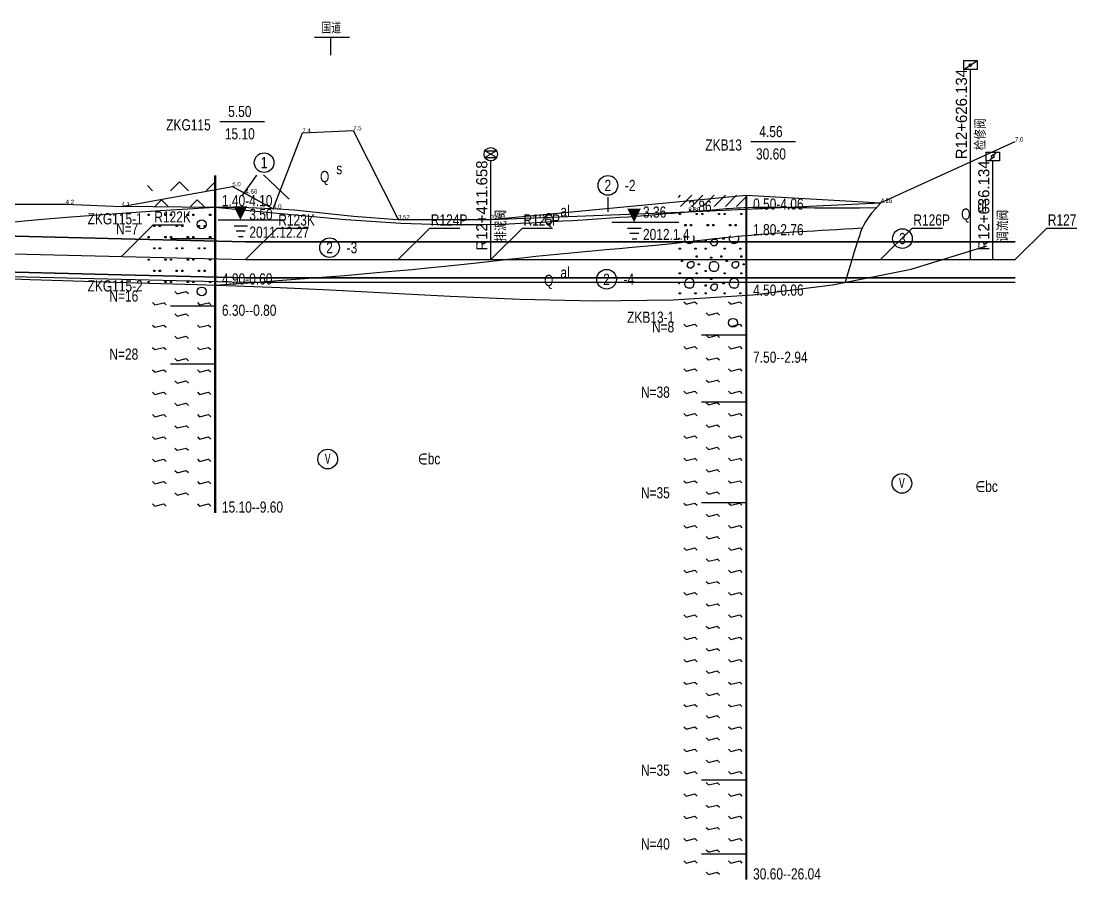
# Model space of a CAD drawing. Extents: x 525858 to 564773, y 2370984 to 2400075.
# Drawn here: x 563116.3 to 563588.4, y 2390607.2 to 2390991.5 of the extents above; entities that cross this region are included whole.
import ezdxf
from ezdxf.enums import TextEntityAlignment as Align

# ---------------------------------------------------------------- set-up
doc = ezdxf.new("R2010")
doc.units = 0
doc.linetypes.add('CENTER', pattern=[2, 1.25, -0.25, 0.25, -0.25])
doc.linetypes.add('ZK', pattern=[20, 10, 0, 10])
doc.layers.get('0').update_dxf_attribs({"linetype": 'CONTINUOUS'})
for name, color, linetype in [('pipe', 3, 'CONTINUOUS'), ('pipe_cen', 1, 'CENTER'), ('地形剖面', 4, 'CONTINUOUS'), ('纵面管线标注', 3, 'CONTINUOUS'), ('附属设施', 2, 'CONTINUOUS')]:
    doc.layers.add(name, color=color, linetype=linetype)
doc.styles.add('ITALIC', font='txt', dxfattribs={"width": 0.7, "height": 0.28})
doc.styles.add('SIMP1', font='simp1.shx', dxfattribs={"width": 0.8, "bigfont": 'hz.shx'})
pattern_1 = [(315, (551720.115, 2390585.662), (-20.000006, 4e-15), [1.414214, -26.87]), (14.0362, (551716.115, 2390584.6623), (-20.0000115, 2e-05), [4.1231, -78.339]), (315, (551715.115, 2390585.662), (-20.000006, 4e-15), [1.414214, -26.87]), (315, (551720.115, 2390575.662), (-20.000006, 4e-15), [1.414214, -26.87]), (14.0362, (551716.115, 2390574.6623), (-20.0000115, 2e-05), [4.1231, -78.339]), (315, (551715.115, 2390575.662), (-20.000006, 4e-15), [1.414214, -26.87]), (315, (551710.115, 2390570.662), (4e-15, 20.000006), [1.414214, -26.87]), (14.0362, (551706.115, 2390569.6623), (-20.0000115, 2e-05), [4.1231, -78.339]), (315, (551705.115, 2390570.662), (-20.000006, 4e-15), [1.414214, -26.87]), (315, (551710.115, 2390580.662), (-20.000006, 4e-15), [1.414214, -26.87]), (14.0362, (551706.115, 2390579.6623), (-20.0000115, 2e-05), [4.1231, -78.339]), (315, (551705.115, 2390580.662), (-20.000006, 4e-15), [1.414214, -26.87])]
pattern_2 = [(315, (551857.642, 2390586.062), (-20.000006, 4e-15), [1.414214, -26.87]), (14.0362, (551853.642, 2390585.0623), (-20.0000115, 2e-05), [4.1231, -78.339]), (315, (551852.642, 2390586.062), (-20.000006, 4e-15), [1.414214, -26.87]), (315, (551857.642, 2390576.062), (-20.000006, 4e-15), [1.414214, -26.87]), (14.0362, (551853.642, 2390575.0623), (-20.0000115, 2e-05), [4.1231, -78.339]), (315, (551852.642, 2390576.062), (-20.000006, 4e-15), [1.414214, -26.87]), (315, (551847.642, 2390571.062), (4e-15, 20.000006), [1.414214, -26.87]), (14.0362, (551843.642, 2390570.0623), (-20.0000115, 2e-05), [4.1231, -78.339]), (315, (551842.642, 2390571.062), (-20.000006, 4e-15), [1.414214, -26.87]), (315, (551847.642, 2390581.062), (-20.000006, 4e-15), [1.414214, -26.87]), (14.0362, (551843.642, 2390580.0623), (-20.0000115, 2e-05), [4.1231, -78.339]), (315, (551842.642, 2390581.062), (-20.000006, 4e-15), [1.414214, -26.87])]

# ---------------------------------------------------------------- blocks, each defined once
blk = doc.blocks.new('uw')
for p, q in [((-0.143, -0.131), (0.159, -0.131)), ((0.109, -0.252), (-0.092, -0.252)), ((-0.042, -0.373), (0.059, -0.373))]:
    blk.add_line(p, q)
blk.add_lwpolyline([(0, 0, 0, 0.3, 0), (0, 0.3, 0.3, 0.3, 0)], format="xyseb")
at = {"style": 'ITALIC', "width": 0.7}
blk.add_attdef('SHUIWEI', (0.38, 0.156), '', height=0.28, dxfattribs=at)

msp = doc.modelspace()

# ---------------------------------------------------------------- hatches: boundary and pattern name
at = {"layer": '地形剖面'}
h = msp.add_hatch(dxfattribs=at)
h.set_pattern_fill('QG02', color=55, scale=20, style=0, pattern_type=2)
h.set_pattern_definition([(45, (551703.115, 2390571.662), (-8, 8), [5.656854, -5.656854]), (135, (551711.115, 2390571.662), (-8, -8), [5.656854, -5.656854])])
h.paths.add_polyline_path([(563202.794874, 2390922.662316), (563202.794874, 2390908.662316), (563172.794874, 2390908.662316), (563172.794874, 2390922.662316)])
h = msp.add_hatch(dxfattribs=at)
h.set_pattern_fill('QB01', color=55, scale=20, style=0, pattern_type=2)
h.set_pattern_definition([(45, (551840.642, 2390568.0623), (-2.5, 2.5), [])])
h.paths.add_polyline_path([(563440.321874, 2390913.662316), (563440.321874, 2390908.662316), (563410.321874, 2390908.662316), (563410.321874, 2390913.662316)])
h = msp.add_hatch(dxfattribs=at)
h.set_pattern_fill('QF02', color=55, scale=20, style=0, pattern_type=2)
h.set_pattern_definition([(90, (551720.615, 2390584.662), (-20, 1e-15), [0.5, -19.5]), (180, (551721.115, 2390584.662), (-2e-15, -20), [0.5, -19.5]), (270, (551721.115, 2390585.162), (20, -4e-15), [0.5, -19.5]), (0, (551720.615, 2390585.162), (0, 20), [0.5, -19.5]), (90, (551720.615, 2390574.662), (-20, 1e-15), [0.5, -19.5]), (180, (551721.115, 2390574.662), (-2e-15, -20), [0.5, -19.5]), (270, (551721.115, 2390575.162), (20, -4e-15), [0.5, -19.5]), (0, (551720.615, 2390575.162), (0, 20), [0.5, -19.5]), (90, (551713.115, 2390584.662), (-20, 1e-15), [0.5, -19.5]), (180, (551713.615, 2390584.662), (-2e-15, -20), [0.5, -19.5]), (270, (551713.615, 2390585.162), (20, -4e-15), [0.5, -19.5]), (0, (551713.115, 2390585.162), (0, 20), [0.5, -19.5]), (90, (551718.115, 2390579.662), (-20, 1e-15), [0.5, -19.5]), (180, (551718.615, 2390579.662), (-2e-15, -20), [0.5, -19.5]), (270, (551718.615, 2390580.162), (20, -4e-15), [0.5, -19.5]), (0, (551718.115, 2390580.162), (0, 20), [0.5, -19.5]), (90, (551715.615, 2390579.662), (-20, 1e-15), [0.5, -19.5]), (180, (551716.115, 2390579.662), (-2e-15, -20), [0.5, -19.5]), (270, (551716.115, 2390580.162), (20, -4e-15), [0.5, -19.5]), (0, (551715.615, 2390580.162), (0, 20), [0.5, -19.5]), (90, (551713.115, 2390574.662), (-20, 1e-15), [0.5, -19.5]), (180, (551713.615, 2390574.662), (-2e-15, -20), [0.5, -19.5]), (270, (551713.615, 2390575.162), (20, -4e-15), [0.5, -19.5]), (0, (551713.115, 2390575.162), (0, 20), [0.5, -19.5]), (90, (551715.615, 2390569.662), (-20, 1e-15), [0.5, -19.5]), (180, (551716.115, 2390569.662), (-2e-15, -20), [0.5, -19.5]), (270, (551716.115, 2390570.162), (20, -4e-15), [0.5, -19.5]), (0, (551715.615, 2390570.162), (0, 20), [0.5, -19.5]), (90, (551718.115, 2390569.662), (-20, 1e-15), [0.5, -19.5]), (180, (551718.615, 2390569.662), (-2e-15, -20), [0.5, -19.5]), (270, (551718.615, 2390570.162), (20, -4e-15), [0.5, -19.5]), (0, (551718.115, 2390570.162), (0, 20), [0.5, -19.5]), (90, (551703.115, 2390584.662), (-20, 1e-15), [0.5, -19.5]), (180, (551703.615, 2390584.662), (-2e-15, -20), [0.5, -19.5]), (270, (551703.615, 2390585.162), (20, -4e-15), [0.5, -19.5]), (0, (551703.115, 2390585.162), (0, 20), [0.5, -19.5]), (90, (551708.115, 2390579.662), (-20, 1e-15), [0.5, -19.5]), (180, (551708.615, 2390579.662), (-2e-15, -20), [0.5, -19.5]), (270, (551708.615, 2390580.162), (20, -4e-15), [0.5, -19.5]), (0, (551708.115, 2390580.162), (0, 20), [0.5, -19.5]), (90, (551703.115, 2390574.662), (-20, 1e-15), [0.5, -19.5]), (180, (551703.615, 2390574.662), (-2e-15, -20), [0.5, -19.5]), (270, (551703.615, 2390575.162), (20, -4e-15), [0.5, -19.5]), (0, (551703.115, 2390575.162), (0, 20), [0.5, -19.5]), (90, (551705.615, 2390579.662), (-20, 1e-15), [0.5, -19.5]), (180, (551706.115, 2390579.662), (-2e-15, -20), [0.5, -19.5]), (270, (551706.115, 2390580.162), (20, -4e-15), [0.5, -19.5]), (0, (551705.615, 2390580.162), (0, 20), [0.5, -19.5]), (90, (551708.115, 2390569.662), (-20, 1e-15), [0.5, -19.5]), (180, (551708.615, 2390569.662), (-2e-15, -20), [0.5, -19.5]), (270, (551708.615, 2390570.162), (20, -4e-15), [0.5, -19.5]), (0, (551708.115, 2390570.162), (0, 20), [0.5, -19.5]), (90, (551705.615, 2390569.662), (-20, 1e-15), [0.5, -19.5]), (180, (551706.115, 2390569.662), (-2e-15, -20), [0.5, -19.5]), (270, (551706.115, 2390570.162), (20, -4e-15), [0.5, -19.5]), (0, (551705.615, 2390570.162), (0, 20), [0.5, -19.5]), (90, (551710.615, 2390574.662), (-20, 1e-15), [0.5, -19.5]), (180, (551711.115, 2390574.662), (-2e-15, -20), [0.5, -19.5]), (270, (551711.115, 2390575.162), (20, -4e-15), [0.5, -19.5]), (0, (551710.615, 2390575.162), (0, 20), [0.5, -19.5]), (90, (551710.615, 2390584.662), (-20, 1e-15), [0.5, -19.5]), (180, (551711.115, 2390584.662), (-2e-15, -20), [0.5, -19.5]), (270, (551711.115, 2390585.162), (20, -4e-15), [0.5, -19.5]), (0, (551710.615, 2390585.162), (0, 20), [0.5, -19.5])])
h.paths.add_polyline_path([(563202.794874, 2390908.662316), (563202.794874, 2390873.662316), (563172.794874, 2390873.662316), (563172.794874, 2390908.662316)])
h = msp.add_hatch(dxfattribs=at)
h.set_pattern_fill('QF02', color=55, scale=20, style=0, pattern_type=2)
h.set_pattern_definition([(90, (551858.142, 2390585.062), (-20, 1e-15), [0.5, -19.5]), (180, (551858.642, 2390585.062), (-2e-15, -20), [0.5, -19.5]), (270, (551858.642, 2390585.562), (20, -4e-15), [0.5, -19.5]), (0, (551858.142, 2390585.562), (0, 20), [0.5, -19.5]), (90, (551858.142, 2390575.062), (-20, 1e-15), [0.5, -19.5]), (180, (551858.642, 2390575.062), (-2e-15, -20), [0.5, -19.5]), (270, (551858.642, 2390575.562), (20, -4e-15), [0.5, -19.5]), (0, (551858.142, 2390575.562), (0, 20), [0.5, -19.5]), (90, (551850.642, 2390585.062), (-20, 1e-15), [0.5, -19.5]), (180, (551851.142, 2390585.062), (-2e-15, -20), [0.5, -19.5]), (270, (551851.142, 2390585.562), (20, -4e-15), [0.5, -19.5]), (0, (551850.642, 2390585.562), (0, 20), [0.5, -19.5]), (90, (551855.642, 2390580.062), (-20, 1e-15), [0.5, -19.5]), (180, (551856.142, 2390580.062), (-2e-15, -20), [0.5, -19.5]), (270, (551856.142, 2390580.562), (20, -4e-15), [0.5, -19.5]), (0, (551855.642, 2390580.562), (0, 20), [0.5, -19.5]), (90, (551853.142, 2390580.062), (-20, 1e-15), [0.5, -19.5]), (180, (551853.642, 2390580.062), (-2e-15, -20), [0.5, -19.5]), (270, (551853.642, 2390580.562), (20, -4e-15), [0.5, -19.5]), (0, (551853.142, 2390580.562), (0, 20), [0.5, -19.5]), (90, (551850.642, 2390575.062), (-20, 1e-15), [0.5, -19.5]), (180, (551851.142, 2390575.062), (-2e-15, -20), [0.5, -19.5]), (270, (551851.142, 2390575.562), (20, -4e-15), [0.5, -19.5]), (0, (551850.642, 2390575.562), (0, 20), [0.5, -19.5]), (90, (551853.142, 2390570.062), (-20, 1e-15), [0.5, -19.5]), (180, (551853.642, 2390570.062), (-2e-15, -20), [0.5, -19.5]), (270, (551853.642, 2390570.562), (20, -4e-15), [0.5, -19.5]), (0, (551853.142, 2390570.562), (0, 20), [0.5, -19.5]), (90, (551855.642, 2390570.062), (-20, 1e-15), [0.5, -19.5]), (180, (551856.142, 2390570.062), (-2e-15, -20), [0.5, -19.5]), (270, (551856.142, 2390570.562), (20, -4e-15), [0.5, -19.5]), (0, (551855.642, 2390570.562), (0, 20), [0.5, -19.5]), (90, (551840.642, 2390585.062), (-20, 1e-15), [0.5, -19.5]), (180, (551841.142, 2390585.062), (-2e-15, -20), [0.5, -19.5]), (270, (551841.142, 2390585.562), (20, -4e-15), [0.5, -19.5]), (0, (551840.642, 2390585.562), (0, 20), [0.5, -19.5]), (90, (551845.642, 2390580.062), (-20, 1e-15), [0.5, -19.5]), (180, (551846.142, 2390580.062), (-2e-15, -20), [0.5, -19.5]), (270, (551846.142, 2390580.562), (20, -4e-15), [0.5, -19.5]), (0, (551845.642, 2390580.562), (0, 20), [0.5, -19.5]), (90, (551840.642, 2390575.062), (-20, 1e-15), [0.5, -19.5]), (180, (551841.142, 2390575.062), (-2e-15, -20), [0.5, -19.5]), (270, (551841.142, 2390575.562), (20, -4e-15), [0.5, -19.5]), (0, (551840.642, 2390575.562), (0, 20), [0.5, -19.5]), (90, (551843.142, 2390580.062), (-20, 1e-15), [0.5, -19.5]), (180, (551843.642, 2390580.062), (-2e-15, -20), [0.5, -19.5]), (270, (551843.642, 2390580.562), (20, -4e-15), [0.5, -19.5]), (0, (551843.142, 2390580.562), (0, 20), [0.5, -19.5]), (90, (551845.642, 2390570.062), (-20, 1e-15), [0.5, -19.5]), (180, (551846.142, 2390570.062), (-2e-15, -20), [0.5, -19.5]), (270, (551846.142, 2390570.562), (20, -4e-15), [0.5, -19.5]), (0, (551845.642, 2390570.562), (0, 20), [0.5, -19.5]), (90, (551843.142, 2390570.062), (-20, 1e-15), [0.5, -19.5]), (180, (551843.642, 2390570.062), (-2e-15, -20), [0.5, -19.5]), (270, (551843.642, 2390570.562), (20, -4e-15), [0.5, -19.5]), (0, (551843.142, 2390570.562), (0, 20), [0.5, -19.5]), (90, (551848.142, 2390575.062), (-20, 1e-15), [0.5, -19.5]), (180, (551848.642, 2390575.062), (-2e-15, -20), [0.5, -19.5]), (270, (551848.642, 2390575.562), (20, -4e-15), [0.5, -19.5]), (0, (551848.142, 2390575.562), (0, 20), [0.5, -19.5]), (90, (551848.142, 2390585.062), (-20, 1e-15), [0.5, -19.5]), (180, (551848.642, 2390585.062), (-2e-15, -20), [0.5, -19.5]), (270, (551848.642, 2390585.562), (20, -4e-15), [0.5, -19.5]), (0, (551848.142, 2390585.562), (0, 20), [0.5, -19.5])])
h.paths.add_polyline_path([(563440.321874, 2390908.662316), (563440.321874, 2390895.662316), (563410.321874, 2390895.662316), (563410.321874, 2390908.662316)])
h = msp.add_hatch(dxfattribs=at)
h.set_pattern_fill('Q105', color=55, scale=20, style=0, pattern_type=2)
h.set_pattern_definition([(90, (551858.142, 2390586.062), (-20, 1e-15), [0.5, -19.5]), (180, (551858.642, 2390586.062), (-2e-15, -20), [0.5, -19.5]), (270, (551858.642, 2390586.562), (20, -4e-15), [0.5, -19.5]), (0, (551858.142, 2390586.562), (0, 20), [0.5, -19.5]), (0, (551859.142, 2390583.062), (0, 20), [0.5, -19.5]), (270, (551859.642, 2390583.062), (20, -4e-15), [0.5, -19.5]), (180, (551859.642, 2390582.562), (-2e-15, -20), [0.5, -19.5]), (90, (551859.142, 2390582.562), (-20, 1e-15), [0.5, -19.5]), (90, (551858.142, 2390578.562), (-20, 1e-15), [0.5, -19.5]), (180, (551858.642, 2390578.562), (-2e-15, -20), [0.5, -19.5]), (270, (551858.642, 2390579.062), (20, -4e-15), [0.5, -19.5]), (0, (551858.142, 2390579.062), (0, 20), [0.5, -19.5]), (225, (551857.142, 2390582.062), (2e-15, 20.000006), [1.414214, -26.87]), (0, (551855.642, 2390584.062), (0, 20), [1, -19]), (270, (551857.142, 2390583.562), (20, -4e-15), [1.5, -18.5]), (315, (551856.642, 2390584.062), (4e-15, 20.000006), [0.707106, -27.5772]), (135, (551855.142, 2390581.062), (0, 20.000006), [1.414214, -26.87]), (71.5651, (551854.142, 2390582.062), (-2.34e-05, 19.9999958), [1.581138, -61.6644]), (180, (551856.142, 2390581.062), (-2e-15, -20), [1, -19]), (26.5651, (551854.642, 2390583.562), (-20, -8e-06), [1.118034, -43.6034]), (0, (551851.642, 2390584.562), (0, 20), [0.5, -19.5]), (90, (551849.142, 2390586.062), (-20, 1e-15), [0.5, -19.5]), (180, (551849.642, 2390586.062), (-2e-15, -20), [0.5, -19.5]), (270, (551849.642, 2390586.562), (20, -4e-15), [0.5, -19.5]), (0, (551849.142, 2390586.562), (0, 20), [0.5, -19.5]), (180, (551852.142, 2390584.062), (-2e-15, -20), [0.5, -19.5]), (90, (551851.642, 2390584.062), (-20, 1e-15), [0.5, -19.5]), (270, (551852.142, 2390584.562), (20, -4e-15), [0.5, -19.5]), (333.435, (551855.642, 2390576.562), (-20, -2.7e-05), [1.118034, -43.6034]), (296.565, (551856.642, 2390576.062), (2.7e-05, 20), [1.118034, -43.6034]), (270, (551857.142, 2390575.062), (20, -4e-15), [1, -19]), (26.5651, (551853.642, 2390576.062), (-20, -8e-06), [1.118034, -43.6034]), (71.5651, (551853.142, 2390574.562), (-2.34e-05, 19.9999958), [1.581138, -61.6644]), (0, (551854.642, 2390576.562), (0, 20), [1, -19]), (90, (551850.642, 2390578.562), (-20, 1e-15), [0.5, -19.5]), (180, (551851.142, 2390578.562), (-2e-15, -20), [0.5, -19.5]), (270, (551851.142, 2390579.062), (20, -4e-15), [0.5, -19.5]), (0, (551850.642, 2390579.062), (0, 20), [0.5, -19.5]), (270, (551850.642, 2390574.562), (20, -4e-15), [0.5, -19.5]), (90, (551850.142, 2390574.062), (-20, 1e-15), [0.5, -19.5]), (180, (551850.642, 2390574.062), (-2e-15, -20), [0.5, -19.5]), (0, (551850.142, 2390574.562), (0, 20), [0.5, -19.5]), (90, (551857.642, 2390569.562), (-20, 1e-15), [0.5, -19.5]), (180, (551858.142, 2390569.562), (-2e-15, -20), [0.5, -19.5]), (270, (551858.142, 2390570.062), (20, -4e-15), [0.5, -19.5]), (0, (551857.642, 2390570.062), (0, 20), [0.5, -19.5]), (206.565, (551856.642, 2390572.562), (-20, 2.7e-05), [1.118034, -43.6034]), (153.435, (551854.642, 2390572.062), (-20, -2.7e-05), [1.118034, -43.6034]), (116.565, (551853.642, 2390572.562), (2.7e-05, 20), [1.118034, -43.6034]), (180, (551855.642, 2390572.062), (-2e-15, -20), [1, -19]), (0, (551850.642, 2390570.062), (0, 20), [0.5, -19.5]), (180, (551851.142, 2390569.562), (-2e-15, -20), [0.5, -19.5]), (90, (551850.642, 2390569.562), (-20, 1e-15), [0.5, -19.5]), (270, (551851.142, 2390570.062), (20, -4e-15), [0.5, -19.5]), (251.565, (551857.142, 2390574.062), (1.15e-05, 19.9999958), [1.581138, -61.6644]), (90, (551853.142, 2390573.562), (-20, 1e-15), [1, -19]), (90, (551844.642, 2390585.562), (-20, 1e-15), [0.5, -19.5]), (180, (551845.142, 2390585.562), (-2e-15, -20), [0.5, -19.5]), (270, (551845.142, 2390586.062), (20, -4e-15), [0.5, -19.5]), (0, (551844.642, 2390586.062), (0, 20), [0.5, -19.5]), (270, (551848.142, 2390582.562), (20, -4e-15), [1, -19]), (296.565, (551847.642, 2390583.562), (2.7e-05, 20), [1.118034, -43.6034]), (333.435, (551846.642, 2390584.062), (-20, -2.7e-05), [1.118034, -43.6034]), (90, (551844.142, 2390581.062), (-20, 1e-15), [1, -19]), (71.5651, (551844.142, 2390582.062), (-2.34e-05, 19.9999958), [1.581138, -61.6644]), (26.5651, (551844.642, 2390583.562), (-20, -8e-06), [1.118034, -43.6034]), (0, (551845.642, 2390584.062), (0, 20), [1, -19]), (206.565, (551847.642, 2390580.062), (-20, 2.7e-05), [1.118034, -43.6034]), (153.435, (551845.642, 2390579.562), (-20, -2.7e-05), [1.118034, -43.6034]), (180, (551846.642, 2390579.562), (-2e-15, -20), [1, -19]), (0, (551846.142, 2390574.062), (0, 20), [1, -19]), (0, (551844.642, 2390576.562), (0, 20), [0.5, -19.5]), (270, (551845.142, 2390576.562), (20, -4e-15), [0.5, -19.5]), (180, (551845.142, 2390576.062), (-2e-15, -20), [0.5, -19.5]), (90, (551844.642, 2390576.062), (-20, 1e-15), [0.5, -19.5]), (90, (551842.142, 2390579.562), (-20, 1e-15), [0.5, -19.5]), (180, (551842.642, 2390579.562), (-2e-15, -20), [0.5, -19.5]), (270, (551842.642, 2390580.062), (20, -4e-15), [0.5, -19.5]), (0, (551842.142, 2390580.062), (0, 20), [0.5, -19.5]), (251.565, (551848.142, 2390581.562), (1.15e-05, 19.9999958), [1.581138, -61.6644]), (116.565, (551844.642, 2390580.062), (2.7e-05, 20), [1.118034, -43.6034]), (225, (551847.642, 2390572.062), (-20.000006, 2e-15), [1.414214, -26.87]), (270, (551847.642, 2390573.562), (20, -4e-15), [1.5, -18.5]), (135, (551845.642, 2390571.062), (0, 20.000006), [1.414214, -26.87]), (71.5651, (551844.642, 2390572.062), (-2.34e-05, 19.9999958), [1.581138, -61.6644]), (180, (551846.642, 2390571.062), (-2e-15, -20), [1, -19]), (0, (551842.142, 2390573.562), (0, 20), [0.5, -19.5]), (270, (551842.642, 2390573.562), (20, -4e-15), [0.5, -19.5]), (180, (551842.642, 2390573.062), (-2e-15, -20), [0.5, -19.5]), (90, (551842.142, 2390573.062), (-20, 1e-15), [0.5, -19.5]), (90, (551842.142, 2390569.562), (-20, 1e-15), [0.5, -19.5]), (180, (551842.642, 2390569.562), (-2e-15, -20), [0.5, -19.5]), (270, (551842.642, 2390570.062), (20, -4e-15), [0.5, -19.5]), (0, (551842.142, 2390570.062), (0, 20), [0.5, -19.5]), (26.5651, (551845.142, 2390573.562), (-20, -8e-06), [1.118034, -43.6034]), (315, (551847.142, 2390574.062), (-20.000006, 4e-15), [0.707106, -27.5772])])
h.paths.add_polyline_path([(563440.321874, 2390895.662316), (563440.321874, 2390868.662316), (563410.321874, 2390868.662316), (563410.321874, 2390895.662316)])
h = msp.add_hatch(dxfattribs=at)
h.set_pattern_fill('B001', color=55, scale=20, style=0, pattern_type=2)
h.set_pattern_definition(pattern_1)
h.paths.add_polyline_path([(563202.794874, 2390873.662316), (563202.794874, 2390859.662316), (563172.794874, 2390859.662316), (563172.794874, 2390873.662316)])
h = msp.add_hatch(dxfattribs=at)
h.set_pattern_fill('B001', color=55, scale=20, style=0, pattern_type=2)
h.set_pattern_definition(pattern_2)
h.paths.add_polyline_path([(563440.321874, 2390868.662316), (563440.321874, 2390838.662316), (563410.321874, 2390838.662316), (563410.321874, 2390868.662316)])
h = msp.add_hatch(dxfattribs=at)
h.set_pattern_fill('B001', color=55, scale=20, style=0, pattern_type=2)
h.set_pattern_definition(pattern_1)
h.paths.add_polyline_path([(563202.794874, 2390859.662316), (563202.794874, 2390771.662316), (563172.794874, 2390771.662316), (563172.794874, 2390859.662316)])
h = msp.add_hatch(dxfattribs=at)
h.set_pattern_fill('B001', color=55, scale=20, style=0, pattern_type=2)
h.set_pattern_definition(pattern_2)
h.paths.add_polyline_path([(563440.321874, 2390838.662316), (563440.321874, 2390607.662316), (563410.321874, 2390607.662316), (563410.321874, 2390838.662316)])
at = {"layer": '附属设施', "linetype": 'Continuous', "lineweight": -3}
h = msp.add_hatch(color=256, dxfattribs=at)
h.dxf.hatch_style = 1
h.paths.add_polyline_path([(563541.293931, 2390972.232316, 0.7426600583), (563540.21991, 2390971.908041, 0.1476707637), (563540.317817, 2390971.583767)])
h.paths.add_polyline_path([(563540.317817, 2390971.583767, 0.7426600583), (563541.391838, 2390971.908041, 0.1476707637), (563541.293931, 2390972.232316)])

# ---------------------------------------------------------------- linework, layer by layer
at = {"layer": 'pipe', "linetype": 'Continuous', "lineweight": -3}
for points in [[(561665.904874, 2390953.292316), (561769.887874, 2390953.292316), (561790.201874, 2390949.642316), (561825.749874, 2390943.272316), (561842.308874, 2390940.302316), (561889.561874, 2390931.822316), (561934.147874, 2390923.822316), (561955.655874, 2390919.962316), (562099.065874, 2390919.962316), (562114.830874, 2390919.962316), (562839.234874, 2390919.962316), (562903.395874, 2390907.962316), (562947.796874, 2390899.652316), (563161.236874, 2390894.372316), (563216.676874, 2390893.002316), (563284.892874, 2390893.002316), (563326.329874, 2390893.002316), (563500.689874, 2390893.002316), (563560.805874, 2390893.002316)], [(561665.904874, 2390953.192316), (561769.887874, 2390953.192316), (561790.201874, 2390949.542316), (561825.749874, 2390943.172316), (561842.308874, 2390940.202316), (561889.561874, 2390931.722316), (561934.147874, 2390923.722316), (561955.655874, 2390919.862316), (562099.065874, 2390919.862316), (562114.830874, 2390919.862316), (562839.234874, 2390919.862316), (562903.395874, 2390907.862316), (562947.796874, 2390899.552316), (563161.236874, 2390894.272316), (563216.676874, 2390892.902316), (563284.892874, 2390892.902316), (563326.329874, 2390892.902316), (563500.689874, 2390892.902316), (563560.805874, 2390892.902316)], [(561665.904874, 2390937.192315), (561769.887874, 2390937.192315), (561790.201874, 2390933.542315), (561825.749874, 2390927.172315), (561842.308874, 2390924.202315), (561889.561874, 2390915.722315), (561934.147874, 2390907.722315), (561955.655874, 2390903.862315), (562099.065874, 2390903.862315), (562114.830874, 2390903.862315), (562839.234874, 2390903.862315), (562903.395874, 2390891.862315), (562947.796874, 2390883.552315), (563161.236874, 2390878.272315), (563216.676874, 2390876.902315), (563284.892874, 2390876.902315), (563326.329874, 2390876.902315), (563500.689874, 2390876.902315), (563560.805874, 2390876.902315)], [(561665.904874, 2390937.092316), (561769.887874, 2390937.092316), (561790.201874, 2390933.442316), (561825.749874, 2390927.072316), (561842.308874, 2390924.102316), (561889.561874, 2390915.622316), (561934.147874, 2390907.622316), (561955.655874, 2390903.762316), (562099.065874, 2390903.762316), (562114.830874, 2390903.762316), (562839.234874, 2390903.762316), (562903.395874, 2390891.762316), (562947.796874, 2390883.452316), (563161.236874, 2390878.172316), (563216.676874, 2390876.802316), (563284.892874, 2390876.802316), (563326.329874, 2390876.802316), (563500.689874, 2390876.802316), (563560.805874, 2390876.802316)], [(561665.904874, 2390935.092316), (561769.887874, 2390935.092316), (561790.201874, 2390931.442316), (561825.749874, 2390925.072316), (561842.308874, 2390922.102316), (561889.561874, 2390913.622316), (561934.147874, 2390905.622316), (561955.655874, 2390901.762316), (562099.065874, 2390901.762316), (562114.830874, 2390901.762316), (562839.234874, 2390901.762316), (562903.395874, 2390889.762316), (562947.796874, 2390881.452316), (563161.236874, 2390876.172316), (563216.676874, 2390874.802316), (563284.892874, 2390874.802316), (563326.329874, 2390874.802316), (563500.689874, 2390874.802316), (563560.805874, 2390874.802316)]]:
    msp.add_lwpolyline(points, dxfattribs=at)
at = {"layer": 'pipe_cen', "linetype": 'Continuous', "lineweight": -3}
msp.add_lwpolyline([(561665.904874, 2390945.192316), (561769.887874, 2390945.192316), (561790.201874, 2390941.542316), (561955.655874, 2390911.862316), (562839.234874, 2390911.862316), (562947.796874, 2390891.552316), (563216.676874, 2390884.902316), (563560.805874, 2390884.902316)], dxfattribs=at)
at = {"layer": '地形剖面', "color": 55}
for p, q in [((563205.114874, 2390946.662316), (563225.114874, 2390946.662316)), ((563442.641874, 2390937.662316), (563462.641874, 2390937.662316)), ((563204.390735, 2390902.662316), (563234.390735, 2390902.662316)), ((563380.413431, 2390901.662316), (563410.413431, 2390901.662316)), ((563203.114874, 2390894.162316), (563183.114874, 2390894.162316)), ((563203.114874, 2390864.162316), (563183.114874, 2390864.162316)), ((563440.641874, 2390851.162316), (563420.641874, 2390851.162316)), ((563203.114874, 2390838.162316), (563183.114874, 2390838.162316)), ((563440.641874, 2390821.162316), (563420.641874, 2390821.162316)), ((563440.641874, 2390776.162316), (563420.641874, 2390776.162316)), ((563440.641874, 2390652.162316), (563420.641874, 2390652.162316)), ((563440.641874, 2390619.162316), (563420.641874, 2390619.162316))]:
    msp.add_line(p, q, dxfattribs=at)
for points in [[(563247.522424, 2390984.298937), (563263.12699, 2390984.298937)], [(563254.740489, 2390984.298937), (563254.740489, 2390976.278524)], [(563215.162693, 2390913.390754), (563221.75693, 2390922.611733)], [(563224.658385, 2390922.74346), (563236.264278, 2390911.941752)], [(563108.476917, 2390901.386764), (563122.498754, 2390902.672326), (563138.555702, 2390904.00818), (563157.065528, 2390905.402115), (563178.445996, 2390906.861916), (563203.114874, 2390908.395372)], [(563162.053772, 2390908.825325), (563201.441609, 2390908.395372), (563214.355667, 2390908.395372), (563228.776336, 2390907.75043), (563238.461887, 2390907.1055), (563264.935667, 2390904.310779), (563284.521959, 2390902.80593)], [(563203.114874, 2390908.395372), (563226.019911, 2390906.083665), (563245.333213, 2390904.275033), (563261.499245, 2390902.908305), (563274.962469, 2390901.922307), (563286.167351, 2390901.255868), (563295.558356, 2390900.847816), (563303.579947, 2390900.636978), (563310.676589, 2390900.562182), (563317.227316, 2390900.570873), (563323.349439, 2390900.644972), (563329.094838, 2390900.775013), (563334.515395, 2390900.951535), (563339.662989, 2390901.165074), (563344.589502, 2390901.406166), (563349.346815, 2390901.665349), (563353.986807, 2390901.933159), (563358.551127, 2390902.201787), (563363.040495, 2390902.470033), (563367.445395, 2390902.738354), (563371.756315, 2390903.007204), (563375.96374, 2390903.277038), (563380.058158, 2390903.548311), (563384.030053, 2390903.821478), (563387.869914, 2390904.096995), (563391.569083, 2390904.374803), (563395.122341, 2390904.652786), (563398.525322, 2390904.928319), (563401.773663, 2390905.198772), (563404.863002, 2390905.461518), (563407.788974, 2390905.71393), (563410.547217, 2390905.953378), (563413.133366, 2390906.177237), (563415.546136, 2390906.38362), (563417.796547, 2390906.573615), (563419.898699, 2390906.749054), (563421.86669, 2390906.911768), (563423.714618, 2390907.063586), (563425.456582, 2390907.206339), (563427.10668, 2390907.34186), (563428.679012, 2390907.471977), (563430.190285, 2390907.597955), (563431.667647, 2390907.718784), (563433.140857, 2390907.832888), (563434.639672, 2390907.938688), (563436.193851, 2390908.03461), (563437.833151, 2390908.119074), (563439.587331, 2390908.190505), (563441.486147, 2390908.247326), (563443.551836, 2390908.288458), (563445.776537, 2390908.314817), (563448.144867, 2390908.327815), (563450.641445, 2390908.328866), (563453.250886, 2390908.319383), (563455.95781, 2390908.300781), (563458.746832, 2390908.274472), (563461.602569, 2390908.24187), (563464.535984, 2390908.204921), (563467.663411, 2390908.167697), (563471.127528, 2390908.134805), (563475.071015, 2390908.11085), (563479.63655, 2390908.100437), (563484.966813, 2390908.108171), (563491.20448, 2390908.138659), (563498.492233, 2390908.196505)], [(563378.774316, 2390906.219654), (563378.774316, 2390912.843356)], [(563500.825285, 2390910.365788), (563498.475886, 2390907.836592), (563496.585859, 2390905.609584), (563495.088574, 2390903.630749), (563493.9174, 2390901.846071), (563493.005704, 2390900.201535), (563492.286857, 2390898.643125), (563491.694225, 2390897.116827), (563491.161179, 2390895.568624), (563490.628326, 2390893.942218), (563490.065233, 2390892.172169), (563489.448703, 2390890.190756), (563488.755541, 2390887.930254), (563487.962554, 2390885.322942), (563487.046546, 2390882.301096), (563485.984321, 2390878.796993), (563484.752686, 2390874.742911)], [(563203.114874, 2390873.524146), (563219.995714, 2390874.707171), (563235.175591, 2390875.820423), (563248.814831, 2390876.869867), (563261.073763, 2390877.861469), (563272.112713, 2390878.801194), (563282.092011, 2390879.695006), (563291.171982, 2390880.54887), (563299.512955, 2390881.368752), (563307.263247, 2390882.159841), (563314.523137, 2390882.924225), (563321.380892, 2390883.663214), (563327.924781, 2390884.378122), (563334.243071, 2390885.070261), (563340.424031, 2390885.740941), (563346.555928, 2390886.391476), (563352.727032, 2390887.023176), (563358.99807, 2390887.637046), (563365.319616, 2390888.232852), (563371.614702, 2390888.810052), (563377.806361, 2390889.368104), (563383.817627, 2390889.906467), (563389.571533, 2390890.424597), (563394.991112, 2390890.921953), (563399.999397, 2390891.397993), (563404.539454, 2390891.852091), (563408.634473, 2390892.283281), (563412.327678, 2390892.690513), (563415.662293, 2390893.072739), (563418.681541, 2390893.428907), (563421.428645, 2390893.75797), (563423.94683, 2390894.058876), (563426.279317, 2390894.330577), (563428.468003, 2390894.573076), (563430.549471, 2390894.790598), (563432.558974, 2390894.98842), (563434.531768, 2390895.17182), (563436.503107, 2390895.346076), (563438.508247, 2390895.516464), (563440.58244, 2390895.688264), (563442.760943, 2390895.866752), (563445.071821, 2390896.055855), (563447.514381, 2390896.254087), (563450.080743, 2390896.458614), (563452.763024, 2390896.666599), (563455.553344, 2390896.875205), (563458.443821, 2390897.081596), (563461.426574, 2390897.282937), (563464.493721, 2390897.47639), (563467.639744, 2390897.660658), (563470.868574, 2390897.840587), (563474.186503, 2390898.022562), (563477.599825, 2390898.21297), (563481.114832, 2390898.418195), (563484.737819, 2390898.644622), (563488.475078, 2390898.898636), (563492.332903, 2390899.186622)], [(563105.439275, 2390876.675269), (563120.347483, 2390876.082457), (563134.962921, 2390875.560123), (563149.291552, 2390875.118031), (563163.722527, 2390874.714982), (563178.740794, 2390874.297037), (563194.831301, 2390873.81026), (563212.478996, 2390873.200711), (563232.168826, 2390872.414452), (563254.38574, 2390871.397546), (563279.614685, 2390870.096054), (563308.145379, 2390868.549959), (563339.486618, 2390867.174925), (563372.951968, 2390866.480538), (563407.854996, 2390866.976383), (563443.509266, 2390869.172045), (563479.228345, 2390873.577109), (563514.325799, 2390880.701161), (563548.115193, 2390891.053786)]]:
    msp.add_lwpolyline(points, dxfattribs=at)
at = {"layer": '地形剖面', "linetype": 'Continuous', "lineweight": -3}
msp.add_lwpolyline([(563031.952874, 2390909.662316), (563136.249874, 2390909.662316), (563161.236874, 2390908.662316), (563210.807874, 2390917.662316), (563216.676874, 2390914.442316), (563216.676874, 2390914.442316), (563216.676874, 2390914.442316), (563216.676874, 2390914.442316), (563229.047874, 2390907.662316), (563242.101874, 2390941.662316), (563264.835874, 2390942.662316), (563284.892874, 2390902.862316), (563284.892874, 2390902.862316), (563326.329874, 2390902.862316), (563414.714874, 2390906.262316), (563500.689874, 2390910.262316), (563500.689874, 2390910.262316), (563560.805874, 2390937.662316), (563560.805874, 2390937.662316)], dxfattribs=at)
at = {"layer": '地形剖面', "color": 55, "lineweight": -3}
msp.add_lwpolyline([(563031.952874, 2390909.662316), (563136.249874, 2390909.662316), (563161.236874, 2390908.662316), (563210.807874, 2390917.662316), (563229.047874, 2390907.662316), (563242.101874, 2390941.662316), (563264.835874, 2390942.662316), (563284.892874, 2390902.862316), (563284.892874, 2390902.862316), (563326.329874, 2390902.862316), (563440.641874, 2390913.662316), (563500.689874, 2390910.262316), (563560.805874, 2390937.662316), (563560.805874, 2390937.662316)], dxfattribs=at)
at = {"layer": '地形剖面', "color": 55, "linetype": 'ZK'}
for points, const_width in [([(563203.114874, 2390922.662316), (563203.114874, 2390771.662316)], 1), ([(563203.114874, 2390922.662316), (563203.114874, 2390771.662316)], 0.5), ([(563440.641874, 2390913.662316), (563440.641874, 2390607.662316)], 1), ([(563440.641874, 2390913.662316), (563440.641874, 2390607.662316)], 0.5)]:
    msp.add_lwpolyline(points, dxfattribs=dict(at, const_width=const_width))
at = {"layer": '地形剖面', "color": 55}
for points in [[(563195.114874, 2390894.162316, 0, 4, 0), (563195.114874, 2390899.162316, 0, 0, 0), (563195.114874, 2390906.162316, 0, 0, 0)], [(563195.114874, 2390864.162316, 0, 4, 0), (563195.114874, 2390869.162316, 0, 0, 0), (563195.114874, 2390876.162316, 0, 0, 0)], [(563432.641874, 2390851.162316, 0, 4, 0), (563432.641874, 2390856.162316, 0, 0, 0), (563432.641874, 2390863.162316, 0, 0, 0)], [(563195.114874, 2390838.162316, 0, 4, 0), (563195.114874, 2390843.162316, 0, 0, 0), (563195.114874, 2390850.162316, 0, 0, 0)], [(563432.641874, 2390821.162316, 0, 4, 0), (563432.641874, 2390826.162316, 0, 0, 0), (563432.641874, 2390833.162316, 0, 0, 0)], [(563432.641874, 2390776.162316, 0, 4, 0), (563432.641874, 2390781.162316, 0, 0, 0), (563432.641874, 2390788.162316, 0, 0, 0)], [(563432.641874, 2390652.162316, 0, 4, 0), (563432.641874, 2390657.162316, 0, 0, 0), (563432.641874, 2390664.162316, 0, 0, 0)], [(563432.641874, 2390619.162316, 0, 4, 0), (563432.641874, 2390624.162316, 0, 0, 0), (563432.641874, 2390631.162316, 0, 0, 0)]]:
    msp.add_lwpolyline(points, format="xyseb", dxfattribs=at)
for centre, radius in [((563224.980631, 2390928.257324), 4.4), ((563378.702944, 2390918.097534), 4.4), ((563197.114874, 2390900.662316), 2), ((563254.264688, 2390890.266305), 4.4), ((563510.419384, 2390894.338252), 4.4), ((563378.106381, 2390876.156668), 4.4), ((563197.114874, 2390870.662316), 2), ((563434.641874, 2390856.662316), 2), ((563253.431282, 2390795.760825), 4.4), ((563510.172568, 2390784.881077), 4.4)]:
    msp.add_circle(centre, radius, dxfattribs=at)
at = {"layer": '纵面管线标注', "color": 9, "linetype": 'Continuous', "lineweight": -3}
for points in [[(563161.236874, 2390886.272316), (563175.376874, 2390900.412316), (563188.876874, 2390900.412316)], [(563216.676874, 2390884.902316), (563230.816874, 2390899.042316), (563244.316874, 2390899.042316)], [(563284.892874, 2390884.902316), (563299.032874, 2390899.042316), (563312.532874, 2390899.042316)], [(563326.329874, 2390884.902316), (563340.469874, 2390899.042316), (563353.969874, 2390899.042316)], [(563500.689874, 2390884.902316), (563514.829874, 2390899.042316), (563528.329874, 2390899.042316)], [(563560.805874, 2390884.902316), (563574.945874, 2390899.042316), (563588.445874, 2390899.042316)]]:
    msp.add_lwpolyline(points, dxfattribs=at)
at = {"layer": '附属设施', "linetype": 'Continuous', "lineweight": -3}
for p, q in [((563540.805874, 2390884.902316), (563540.805874, 2390969.925613)), ((563550.805874, 2390884.902316), (563550.805874, 2390929.026356))]:
    msp.add_line(p, q, dxfattribs=at)
for points in [[(563537.822172, 2390973.890469), (563543.789577, 2390973.890469), (563543.789577, 2390969.925613), (563537.822172, 2390969.925613)], [(563547.822172, 2390932.991212), (563553.789577, 2390932.991212), (563553.789577, 2390929.026356), (563547.822172, 2390929.026356)]]:
    msp.add_lwpolyline(points, close=True, dxfattribs=at)
at = {"layer": '附属设施', "linetype": 'Continuous', "lineweight": -3, "flags": 128}
msp.add_lwpolyline([(563537.822172, 2390969.925613), (563543.789577, 2390973.890469)], dxfattribs=at)
at = {"layer": '附属设施', "linetype": 'Continuous', "lineweight": -3}
for points in [[(563323.749061, 2390933.556756), (563328.909061, 2390933.556756), (563323.749061, 2390930.495956), (563328.909061, 2390930.495956), (563323.749061, 2390933.556756)], [(563550.411897, 2390931.442531), (563552.160172, 2390932.557873)], [(563326.329061, 2390884.902316), (563326.329061, 2390929.026356)], [(563551.168173, 2390930.548249), (563549.590808, 2390929.537961)]]:
    msp.add_lwpolyline(points, dxfattribs=at)
for centre, radius in [((563540.805874, 2390971.908041), 0.585964), ((563326.329061, 2390932.026356), 3), ((563550.805874, 2390931.008784), 0.585964)]:
    msp.add_circle(centre, radius, dxfattribs=at)

# ---------------------------------------------------------------- block references
at = {"layer": '地形剖面', "color": 55, "xscale": 20, "yscale": 20, "zscale": 20}
for p in [(563214.390735, 2390902.662316), (563390.413431, 2390901.662316)]:
    msp.add_blockref('uw', p, dxfattribs=at)

# ---------------------------------------------------------------- texts
at = {"layer": '地形剖面', "color": 55, "style": 'SIMP1', "width": 0.8}
for s, p in [('国道', (563255.042066, 2390985.995147)), ('5.50', (563214.114874, 2390948.662316)), ('15.10', (563214.114874, 2390938.662316)), ('4.56', (563451.641874, 2390939.662316)), ('30.60', (563451.641874, 2390929.662316))]:
    msp.add_text(s, height=5, dxfattribs=at).set_placement(p, align=Align.CENTER)
for s, p in [('ZKG115', (563201.114874, 2390942.662316)), ('ZKB13', (563438.641874, 2390933.662316)), ('ZKG115-1', (563170.711481, 2390900.662316)), ('N=7', (563168.711481, 2390896.162316)), ('ZKG115-2', (563170.711481, 2390870.662316)), ('N=16', (563168.711481, 2390866.162316)), ('ZKB13-1', (563408.404879, 2390856.662316)), ('N=8', (563408.361608, 2390852.355706)), ('N=28', (563168.711481, 2390840.162316)), ('N=38', (563406.404879, 2390823.162316)), ('N=35', (563406.404879, 2390778.162316)), ('N=35', (563406.404879, 2390654.162316)), ('N=40', (563406.404879, 2390621.162316))]:
    msp.add_text(s, height=5, dxfattribs=at).set_placement(p, align=Align.RIGHT)
at = {"layer": '地形剖面', "color": 9, "linetype": 'Continuous', "lineweight": -3, "style": 'SIMP1', "width": 0.8}
for s, p in [('7.4', (563242.101874, 2390941.662316)), ('7.5', (563264.835874, 2390942.662316)), ('7.0', (563560.805874, 2390937.662316)), ('7.0', (563560.805874, 2390937.662316)), ('5.0', (563210.807874, 2390917.662316)), ('4.68', (563216.676874, 2390914.442316)), ('4.68', (563216.676874, 2390914.442316)), ('4.68', (563216.676874, 2390914.442316)), ('4.68', (563216.676874, 2390914.442316)), ('4.2', (563136.249874, 2390909.662316)), ('4.1', (563161.236874, 2390908.662316)), ('4.0', (563229.047874, 2390907.662316)), ('4.26', (563500.689874, 2390910.262316)), ('4.26', (563500.689874, 2390910.262316)), ('3.52', (563284.892874, 2390902.862316)), ('3.52', (563284.892874, 2390902.862316)), ('3.52', (563326.329874, 2390902.862316)), ('3.86', (563414.714874, 2390906.262316))]:
    msp.add_text(s, height=2, dxfattribs=at).set_placement(p)
at = {"layer": '地形剖面', "color": 55, "style": 'SIMP1', "width": 0.8}
for s, p in [('1', (563224.980631, 2390928.257324)), ('Q', (563252.066384, 2390921.407703)), ('2', (563378.702944, 2390918.097534)), ('-2', (563388.702944, 2390918.097534)), ('Q', (563352.27766, 2390902.542998)), ('Q', (563538.757137, 2390904.612608)), ('3', (563510.419384, 2390894.338252)), ('2', (563254.264688, 2390890.266305)), ('-3', (563264.264688, 2390890.266305)), ('Q', (563352.27766, 2390874.960673)), ('2', (563378.106381, 2390876.156668)), ('-4', (563388.106381, 2390876.156668)), ('Ⅴ', (563253.431282, 2390795.760825)), ('∈bc', (563298.774005, 2390795.96274)), ('Ⅴ', (563510.172568, 2390784.881077)), ('∈bc', (563548.077704, 2390783.638671))]:
    msp.add_text(s, height=5, dxfattribs=at).set_placement(p, align=Align.MIDDLE)
for s, p in [('s', (563257.266384, 2390923.07437)), ('1.40-4.10', (563206.114874, 2390908.782316)), ('al', (563357.47766, 2390904.209665)), ('3.36', (563394.413431, 2390903.662316)), ('0.50-4.06', (563443.641874, 2390907.262316)), ('dl', (563543.957137, 2390906.279275)), ('3.50', (563218.390735, 2390902.615979)), ('2011.12.27', (563218.390735, 2390894.662316)), ('1.80-2.76', (563443.641874, 2390895.782316)), ('2012.1.4', (563394.413431, 2390893.662316)), ('al', (563357.47766, 2390876.62734)), ('4.90-0.60', (563206.114874, 2390873.782316)), ('4.50-0.06', (563443.641874, 2390868.782316)), ('6.30--0.80', (563206.114874, 2390859.782316)), ('7.50--2.94', (563443.641874, 2390838.782316)), ('15.10--9.60', (563206.114874, 2390771.782316)), ('30.60--26.04', (563443.641874, 2390607.782316))]:
    msp.add_text(s, height=5, dxfattribs=at).set_placement(p)
at = {"layer": '地形剖面', "color": 55, "lineweight": -3, "style": 'SIMP1', "width": 0.8}
msp.add_text('3.86', height=5, dxfattribs=at).set_placement((563414.714874, 2390906.262316))
at = {"layer": '纵面管线标注', "linetype": 'Continuous', "lineweight": -3, "style": 'SIMP1', "width": 0.8}
for s, p in [('R122K', (563175.876874, 2390901.512316)), ('R123K', (563231.316874, 2390900.142316)), ('R124P', (563299.532874, 2390900.142316)), ('R125P', (563340.969874, 2390900.142316)), ('R126P', (563515.329874, 2390900.142316)), ('R127', (563575.445874, 2390900.142316))]:
    msp.add_text(s, height=5, dxfattribs=at).set_placement(p)
at = {"layer": '附属设施', "linetype": 'Continuous', "lineweight": -3, "style": 'SIMP1'}
for tag, p in [('R12+626.134', (563540.805874, 2390929.801573)), ('R12+411.658', (563326.329061, 2390888.902316)), ('R12+636.134', (563550.805874, 2390888.902316))]:
    msp.add_attdef(tag, text='0', height=5, rotation=89.99999847, dxfattribs=at).set_placement(p, align=Align.BOTTOM_LEFT)
for tag, p in [('检修阀', (563542.805874, 2390933.801573)), ('排泥阀', (563328.329061, 2390892.902316)), ('调流阀', (563552.805874, 2390892.902316))]:
    msp.add_attdef(tag, text='0', height=5, rotation=89.99999847, dxfattribs=at).set_placement(p, align=Align.TOP_LEFT)

doc.saveas('drawing.dxf')
